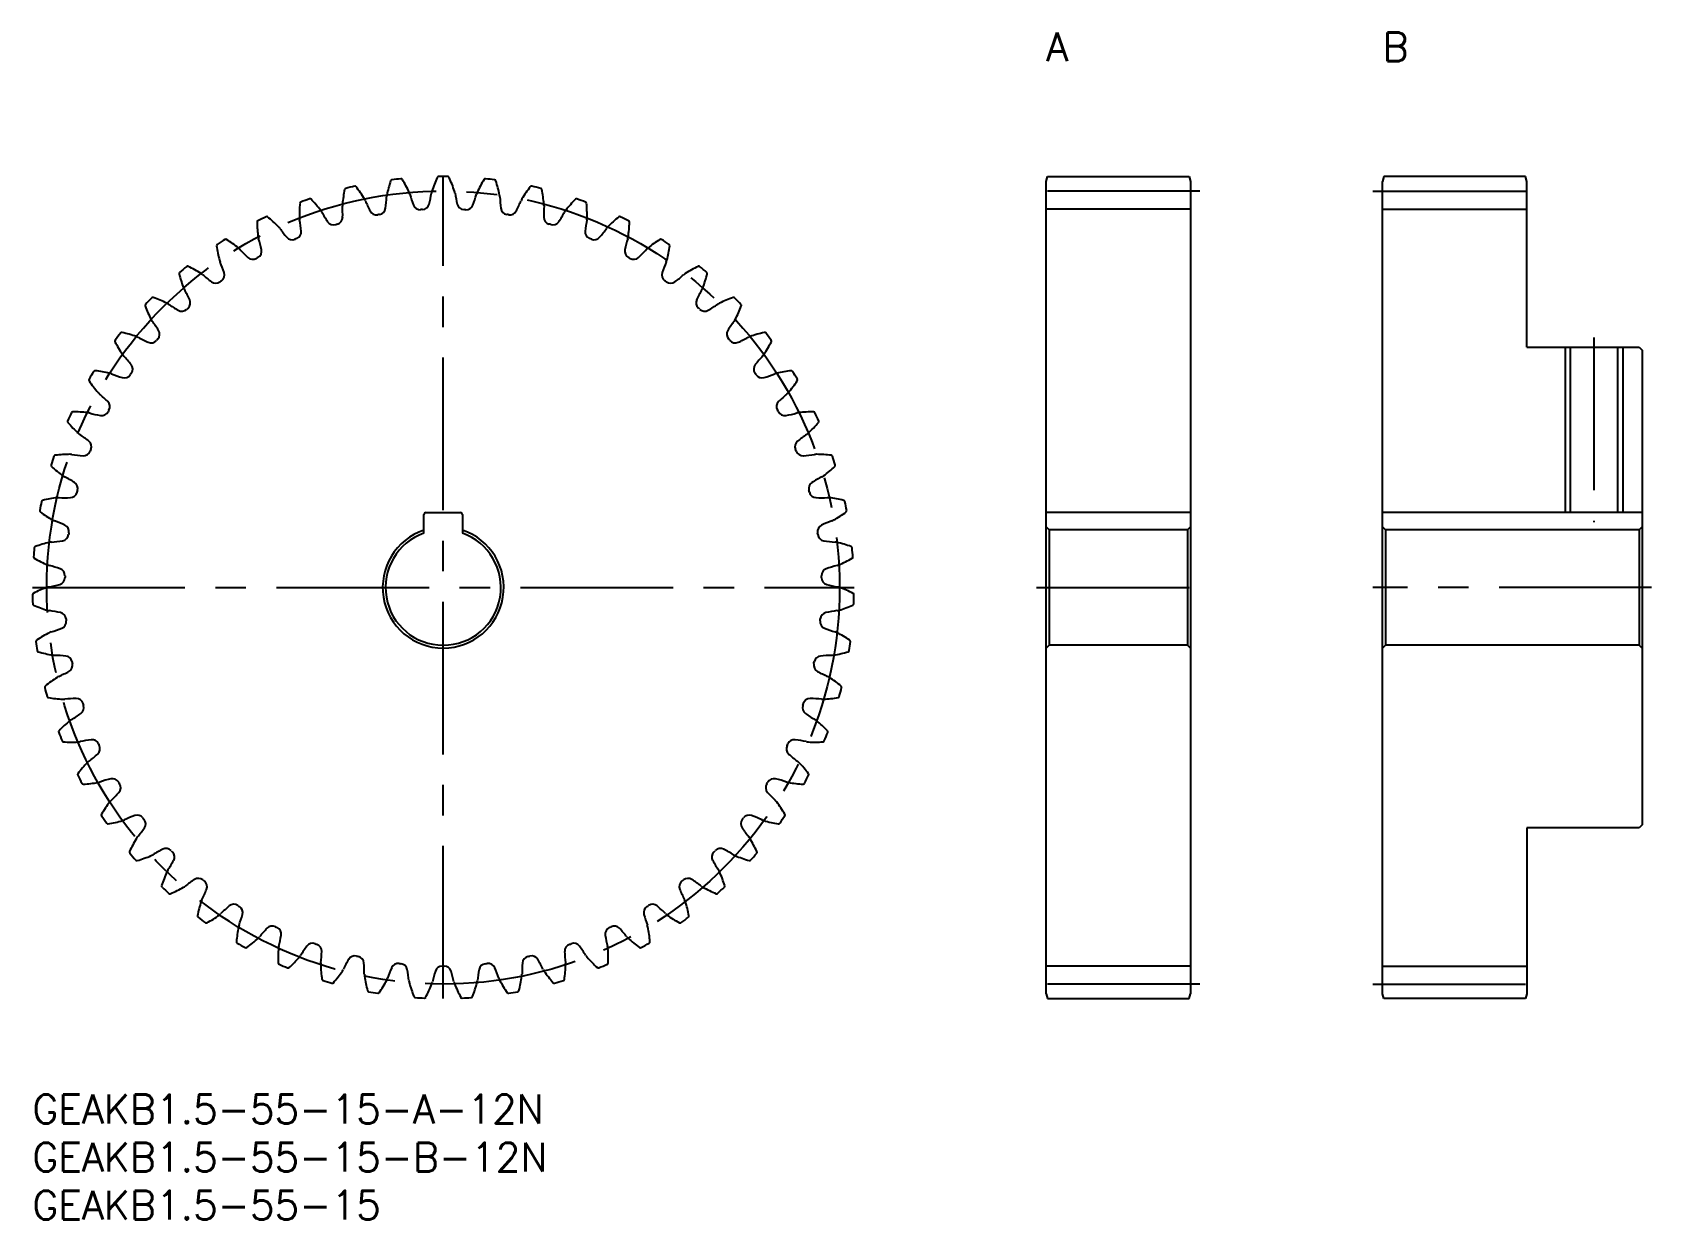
# Model space of a CAD drawing. Extents: x 0 to 168, y -13 to 110.
import ezdxf

# ---------------------------------------------------------------- set-up
doc = ezdxf.new("R2010")
doc.units = 0
doc.header["$LTSCALE"] = 0.5
doc.linetypes.add('CENTER', pattern=[50.8, 31.75, -6.35, 6.35, -6.35])
for name, color, linetype in [('MSM_CENTER', 1, 'CENTER'), ('MSM_CONTINUOUS', 7, 'CONTINUOUS'), ('MSM_NARROW', 5, 'CONTINUOUS'), ('MSM_PART_NUMBER', 7, 'CONTINUOUS')]:
    doc.layers.add(name, color=color, linetype=linetype)
doc.styles.get("Standard").update_dxf_attribs({"font": 'txt.shx', "height": 2, "bigfont": 'bigfont.shx'})

# ---------------------------------------------------------------- blocks, each defined once
blk = doc.blocks.new('*U3')
at = {"layer": 'MSM_PART_NUMBER'}
blk.add_text('GEAKB1.5-55-15-A-12N', height=3, dxfattribs=at).set_placement((0, -3))
blk = doc.blocks.new('*U4')
at = {"layer": 'MSM_PART_NUMBER'}
blk.add_text('GEAKB1.5-55-15-B-12N', height=3, dxfattribs=at).set_placement((0, -8))
blk = doc.blocks.new('*U5')
at = {"layer": 'MSM_PART_NUMBER'}
blk.add_text('GEAKB1.5-55-15', height=3, dxfattribs=at).set_placement((0, -13))
blk = doc.blocks.new('*U6')
at = {"layer": 'MSM_PART_NUMBER'}
blk.add_text('A', height=3, dxfattribs=at).set_placement((105.5, 107.5))
blk = doc.blocks.new('*U7')
at = {"layer": 'MSM_PART_NUMBER'}
blk.add_text('B', height=3, dxfattribs=at).set_placement((140.5, 107.5))

msp = doc.modelspace()

# ---------------------------------------------------------------- linework, layer by layer
at = {"layer": 'MSM_CENTER'}
for p, q in [((42.75, 10), (42.75, 95.5)), ((121.5, 94), (104.5, 94)), ((139.5, 94), (156.5, 94)), ((162.5, 78.75), (162.5, 59.55)), ((0, 52.75), (85.5, 52.75)), ((104.5, 52.75), (121.5, 52.75)), ((168.5, 52.75), (139.5, 52.75)), ((121.5, 11.5), (104.5, 11.5)), ((139.5, 11.5), (156.5, 11.5))]:
    msp.add_line(p, q, dxfattribs=at)
msp.add_circle((42.75, 52.75), 41.25, dxfattribs=at)
at = {"layer": 'MSM_CONTINUOUS'}
for p, q in [((105.5, 95), (105.63, 95.5)), ((105.5, 10.5), (105.5, 95)), ((105.63, 95.5), (120.37, 95.5)), ((120.37, 95.5), (120.5, 95)), ((120.5, 95), (120.5, 10.5)), ((140.63, 95.5), (140.5, 95)), ((140.5, 10.5), (140.5, 95)), ((155.37, 95.5), (140.63, 95.5)), ((155.5, 95), (155.37, 95.5)), ((155.5, 77.75), (155.5, 95)), ((120.5, 92.12), (105.5, 92.12)), ((140.5, 92.12), (155.5, 92.12)), ((155.5, 77.75), (167.2, 77.75)), ((160.04, 77.75), (160.04, 60.55)), ((164.96, 77.75), (164.96, 60.55)), ((167.2, 77.75), (167.5, 77.45)), ((167.5, 77.45), (167.5, 28.05)), ((40.75, 58.41), (40.75, 60.35)), ((40.95, 60.55), (44.55, 60.55)), ((44.75, 60.35), (44.75, 58.41)), ((120.5, 60.55), (105.5, 60.55)), ((105.8, 58.75), (105.5, 59.05)), ((120.5, 59.05), (120.2, 58.75)), ((167.5, 60.55), (140.5, 60.55)), ((140.8, 58.75), (140.5, 59.05)), ((167.5, 59.05), (167.2, 58.75)), ((120.2, 58.75), (105.8, 58.75)), ((105.8, 58.75), (105.8, 46.75)), ((120.2, 58.75), (120.2, 46.75)), ((167.2, 58.75), (140.8, 58.75)), ((140.8, 58.75), (140.8, 46.75)), ((167.2, 58.75), (167.2, 46.75)), ((105.8, 46.75), (105.5, 46.45)), ((120.2, 46.75), (105.8, 46.75)), ((120.5, 46.45), (120.2, 46.75)), ((140.8, 46.75), (140.5, 46.45)), ((167.2, 46.75), (140.8, 46.75)), ((167.5, 46.45), (167.2, 46.75)), ((155.5, 27.75), (155.5, 10.5)), ((167.2, 27.75), (155.5, 27.75)), ((167.5, 28.05), (167.2, 27.75)), ((120.5, 13.37), (105.5, 13.37)), ((140.5, 13.37), (155.5, 13.37)), ((105.5, 10.5), (105.63, 10)), ((120.37, 10), (120.5, 10.5)), ((140.63, 10), (140.5, 10.5)), ((155.5, 10.5), (155.37, 10)), ((105.63, 10), (120.37, 10)), ((155.37, 10), (140.63, 10))]:
    msp.add_line(p, q, dxfattribs=at)
for centre, radius, start, end in [((42.75, 52.75), 42.75, 102.4482, 103.7336), ((33.57, 94.35), 0.15, 37.8514, 102.4482), ((22.83, 86), 13.75, 31.4545, 37.8514), ((50.34, 90.76), 13.75, 161.785, 168.1818), ((37.42, 95.02), 0.15, 97.1882, 161.785), ((42.75, 52.75), 42.75, 95.9028, 97.1882), ((38.37, 95.12), 0.15, 31.306, 95.9027), ((26.75, 88.06), 13.75, 24.9091, 31.306), ((54.62, 89.65), 13.75, 155.2395, 161.6364), ((42.27, 95.35), 0.15, 90.6427, 155.2395), ((42.75, 52.75), 42.75, 89.3573, 90.6427), ((43.23, 95.35), 0.15, 24.7605, 89.3573), ((30.88, 89.65), 13.75, 18.3636, 24.7605), ((58.75, 88.06), 13.75, 148.694, 155.0909), ((47.13, 95.12), 0.15, 84.0972, 148.694), ((42.75, 52.75), 42.75, 82.8118, 84.0972), ((48.08, 95.02), 0.15, 18.215, 82.8119), ((35.16, 90.76), 13.75, 11.8182, 18.215), ((62.67, 86), 13.75, 142.1486, 148.5455), ((51.93, 94.35), 0.15, 77.5518, 142.1486), ((42.75, 52.75), 42.75, 76.2664, 77.5518), ((41.53, 91.49), 13.75, 174.8759, 181.2727), ((27.99, 92.71), 0.15, 110.2791, 174.8759), ((42.75, 52.75), 42.75, 108.9937, 110.2791), ((28.89, 93.03), 0.15, 44.3969, 108.9937), ((19.17, 83.52), 13.75, 38, 44.3969), ((45.96, 91.38), 13.75, 168.3304, 174.7273), ((32.64, 94.13), 0.15, 103.7336, 168.3304), ((33.5, 92.53), 1.24, 21.837, 31.4545), ((46, 97.54), 12.22, 201.8506, 207.3562), ((24.64, 93.85), 12.22, 352.2801, 357.7858), ((38.09, 93.33), 1.24, 168.1818, 177.7994), ((38.09, 93.33), 1.24, 15.2915, 24.9091), ((51.08, 96.88), 12.22, 195.3051, 200.8108), ((29.44, 95.64), 12.22, 345.7347, 351.2403), ((42.75, 93.59), 1.24, 161.6364, 171.2539), ((42.75, 93.59), 1.24, 8.7461, 18.3636), ((56.06, 95.64), 12.22, 188.7597, 194.2653), ((34.42, 96.88), 12.22, 339.1892, 344.6949), ((47.41, 93.33), 1.24, 155.0909, 164.7085), ((47.41, 93.33), 1.24, 2.2006, 11.8182), ((60.86, 93.85), 12.22, 182.2142, 187.7199), ((39.5, 97.54), 12.22, 332.6438, 338.1494), ((52, 92.53), 1.24, 148.5455, 158.163), ((52.86, 94.13), 0.15, 11.6696, 76.2664), ((39.54, 91.38), 13.75, 5.2727, 11.6696), ((66.33, 83.52), 13.75, 135.6031, 142), ((56.61, 93.03), 0.15, 71.0063, 135.6031), ((42.75, 52.75), 42.75, 69.7209, 71.0063), ((57.51, 92.71), 0.15, 5.1241, 69.721), ((43.97, 91.49), 13.75, 358.7273, 5.1241), ((42.75, 52.75), 42.75, 115.5391, 116.8245), ((24.38, 91.19), 0.15, 50.9423, 115.5391), ((15.81, 80.63), 13.75, 44.5455, 50.9423), ((29.03, 91.22), 1.24, 181.2727, 190.8903), ((29.03, 91.22), 1.24, 28.3824, 38), ((40.87, 97.62), 12.22, 208.396, 213.9017), ((31.54, 91.28), 0.75, 286.2166, 358.8256), ((33.5, 92.53), 1.24, 174.7273, 184.3448), ((20.07, 91.51), 12.22, 358.8256, 4.3312), ((35.81, 92.27), 0.75, 207.3562, 279.9652), ((42.75, 52.75), 39.37, 99.6712, 99.9652), ((36.01, 92.3), 0.75, 279.6712, 352.2801), ((40.36, 92.8), 0.75, 200.8108, 273.4197), ((42.75, 52.75), 39.38, 93.1257, 93.4197), ((40.56, 92.82), 0.75, 273.1257, 345.7347), ((44.94, 92.82), 0.75, 194.2653, 266.8742), ((42.75, 52.75), 39.37, 86.5803, 86.8743), ((45.14, 92.8), 0.75, 266.5803, 339.1892), ((49.49, 92.3), 0.75, 187.7199, 260.3288), ((42.75, 52.75), 39.38, 80.0348, 80.3288), ((49.69, 92.27), 0.75, 260.0348, 332.6438), ((65.43, 91.51), 12.22, 175.6688, 181.1744), ((53.96, 91.28), 0.75, 181.1744, 253.7834), ((52, 92.53), 1.24, 355.6552, 5.2727), ((44.63, 97.62), 12.22, 326.0983, 331.604), ((56.47, 91.22), 1.24, 142, 151.6176), ((56.47, 91.22), 1.24, 349.1097, 358.7273), ((69.69, 80.63), 13.75, 129.0577, 135.4545), ((61.12, 91.19), 0.15, 64.4609, 129.0577), ((42.75, 52.75), 42.75, 63.1755, 64.4609), ((23.53, 90.77), 0.15, 116.8245, 181.4213), ((37.12, 91.1), 13.75, 181.4213, 187.8182), ((24.73, 89.4), 1.24, 34.9279, 44.5455), ((35.77, 97.11), 12.22, 214.9415, 220.4471), ((27.23, 89.75), 0.75, 292.7621, 5.371), ((15.8, 88.68), 12.22, 5.371, 10.8767), ((31.35, 91.22), 0.75, 213.9017, 286.5107), ((42.75, 52.75), 39.37, 106.2166, 106.5107), ((42.75, 52.75), 39.38, 73.4893, 73.7834), ((54.15, 91.22), 0.75, 253.4893, 326.0983), ((58.27, 89.75), 0.75, 174.629, 247.2379), ((69.7, 88.68), 12.22, 169.1233, 174.629), ((49.73, 97.11), 12.22, 319.5529, 325.0585), ((60.77, 89.4), 1.24, 135.4545, 145.0721), ((48.38, 91.1), 13.75, 352.1818, 358.5787), ((61.97, 90.77), 0.15, 358.5787, 63.1755), ((19.32, 88.33), 0.15, 123.37, 187.9668), ((32.79, 90.21), 13.75, 187.9668, 194.3636), ((42.75, 52.75), 42.75, 122.0846, 123.37), ((20.12, 88.84), 0.15, 57.4878, 122.0846), ((12.81, 77.37), 13.75, 51.0909, 57.4878), ((20.67, 87.11), 1.24, 41.4733, 51.0909), ((30.75, 96.03), 12.22, 221.4869, 226.9926), ((23.11, 87.74), 0.75, 299.3075, 11.9165), ((24.73, 89.4), 1.24, 187.8182, 197.4357), ((11.88, 85.37), 12.22, 11.9165, 17.4222), ((27.04, 89.67), 0.75, 220.4471, 293.0561), ((42.75, 52.75), 39.38, 112.7621, 113.0561), ((42.75, 52.75), 39.38, 66.9439, 67.2379), ((58.46, 89.67), 0.75, 246.9439, 319.5529), ((62.39, 87.74), 0.75, 168.0835, 240.6925), ((73.62, 85.37), 12.22, 162.5778, 168.0835), ((60.77, 89.4), 1.24, 342.5643, 352.1818), ((54.75, 96.03), 12.22, 313.0074, 318.5131), ((64.83, 87.11), 1.24, 128.9091, 138.5267), ((72.69, 77.37), 13.75, 122.5122, 128.9091), ((65.38, 88.84), 0.15, 57.9154, 122.5123), ((42.75, 52.75), 42.75, 56.63, 57.9154), ((52.71, 90.21), 13.75, 345.6364, 352.0332), ((66.18, 88.33), 0.15, 352.0332, 56.63), ((42.75, 52.75), 42.75, 128.63, 129.9154), ((16.16, 86.03), 0.15, 64.0332, 128.63), ((10.2, 73.8), 13.75, 57.6364, 64.0332), ((20.67, 87.11), 1.24, 194.3636, 203.9812), ((8.37, 81.64), 12.22, 18.4619, 23.9676), ((22.93, 87.64), 0.75, 226.9926, 299.6016), ((42.75, 52.75), 39.38, 119.3075, 119.6016), ((42.75, 52.75), 39.38, 60.3984, 60.6925), ((62.57, 87.64), 0.75, 240.3984, 313.0074), ((77.13, 81.64), 12.22, 156.0324, 161.5381), ((64.83, 87.11), 1.24, 336.0188, 345.6364), ((75.3, 73.8), 13.75, 115.9668, 122.3636), ((69.34, 86.03), 0.15, 51.37, 115.9668), ((42.75, 52.75), 42.75, 50.0846, 51.37), ((15.42, 85.42), 0.15, 129.9154, 194.5123), ((28.58, 88.83), 13.75, 194.5122, 200.9091), ((16.9, 84.37), 1.24, 48.0188, 57.6364), ((25.9, 94.38), 12.22, 228.0324, 233.5381), ((19.08, 85.15), 0.75, 233.5381, 306.147), ((42.75, 52.75), 39.38, 125.853, 126.147), ((19.25, 85.27), 0.75, 305.853, 18.4619), ((66.25, 85.27), 0.75, 161.5381, 234.147), ((42.75, 52.75), 39.38, 53.853, 54.147), ((66.42, 85.15), 0.75, 233.853, 306.4619), ((59.6, 94.38), 12.22, 306.4619, 311.9676), ((68.6, 84.37), 1.24, 122.3636, 131.9812), ((56.92, 88.83), 13.75, 339.0909, 345.4878), ((70.08, 85.42), 0.15, 345.4878, 50.0846), ((42.75, 52.75), 42.75, 135.1755, 136.4609), ((12.54, 82.78), 0.15, 70.5787, 135.1755), ((8.01, 69.95), 13.75, 64.1818, 70.5787), ((16.9, 84.37), 1.24, 200.9091, 210.5267), ((5.3, 77.53), 12.22, 25.0074, 30.5131), ((15.69, 82.38), 0.75, 312.3984, 25.0074), ((69.81, 82.38), 0.75, 154.9926, 227.6016), ((80.2, 77.53), 12.22, 149.4869, 154.9926), ((68.6, 84.37), 1.24, 329.4733, 339.0909), ((77.49, 69.95), 13.75, 109.4213, 115.8182), ((72.96, 82.78), 0.15, 44.8245, 109.4213), ((42.75, 52.75), 42.75, 43.5391, 44.8245), ((11.87, 82.09), 0.15, 136.4609, 201.0577), ((24.56, 86.98), 13.75, 201.0577, 207.4545), ((13.46, 81.21), 1.24, 54.5643, 64.1818), ((21.26, 92.19), 12.22, 234.5778, 240.0835), ((15.54, 82.24), 0.75, 240.0835, 312.6925), ((42.75, 52.75), 39.37, 132.3984, 132.6925), ((42.75, 52.75), 39.38, 47.3075, 47.6016), ((69.96, 82.24), 0.75, 227.3075, 299.9165), ((64.24, 92.19), 12.22, 299.9165, 305.4222), ((72.04, 81.21), 1.24, 115.8182, 125.4357), ((60.94, 86.98), 13.75, 332.5455, 338.9423), ((73.63, 82.09), 0.15, 338.9423, 43.5392), ((42.75, 52.75), 42.75, 141.7209, 143.0063), ((9.31, 79.14), 0.15, 77.1241, 141.7209), ((6.28, 65.88), 13.75, 70.7273, 77.1241), ((13.46, 81.21), 1.24, 207.4545, 217.0721), ((2.72, 73.1), 12.22, 31.5529, 37.0585), ((12.49, 79.1), 0.75, 318.9439, 31.5528), ((73.01, 79.1), 0.75, 148.4472, 221.0561), ((82.78, 73.1), 12.22, 142.9415, 148.4471), ((72.04, 81.21), 1.24, 322.9279, 332.5455), ((79.22, 65.88), 13.75, 102.8759, 109.2727), ((76.19, 79.14), 0.15, 38.2791, 102.8759), ((42.75, 52.75), 42.75, 36.9937, 38.2791), ((8.73, 78.38), 0.15, 143.0063, 207.6032), ((20.78, 84.69), 13.75, 207.6031, 214), ((10.41, 77.69), 1.24, 61.1097, 70.7273), ((16.91, 89.48), 12.22, 241.1233, 246.629), ((12.36, 78.95), 0.75, 246.629, 319.2379), ((42.75, 52.75), 39.37, 138.9439, 139.2379), ((42.75, 52.75), 39.38, 40.7621, 41.0561), ((73.14, 78.95), 0.75, 220.7621, 293.371), ((68.59, 89.48), 12.22, 293.371, 298.8767), ((75.09, 77.69), 1.24, 109.2727, 118.8903), ((64.72, 84.69), 13.75, 326, 332.3969), ((76.77, 78.38), 0.15, 332.3969, 36.9937), ((10.41, 77.69), 1.24, 214, 223.6176), ((0.66, 68.4), 12.22, 38.0983, 43.604), ((9.69, 75.48), 0.75, 325.4893, 38.0983), ((75.81, 75.48), 0.75, 141.9017, 214.5107), ((84.84, 68.4), 12.22, 136.396, 141.9017), ((75.09, 77.69), 1.24, 316.3824, 326), ((6.03, 74.34), 0.15, 149.5518, 214.1486), ((42.75, 52.75), 42.75, 148.2664, 149.5518), ((17.28, 81.97), 13.75, 214.1486, 220.5455), ((6.52, 75.16), 0.15, 83.6696, 148.2664), ((5.02, 61.64), 13.75, 77.2727, 83.6696), ((7.77, 73.84), 1.24, 67.6552, 77.2727), ((12.89, 86.29), 12.22, 247.6688, 253.1744), ((9.57, 75.31), 0.75, 253.1744, 325.7834), ((42.75, 52.75), 39.38, 145.4893, 145.7834), ((42.75, 52.75), 39.38, 34.2166, 34.5107), ((75.93, 75.31), 0.75, 214.2166, 286.8256), ((72.61, 86.29), 12.22, 286.8256, 292.3312), ((77.73, 73.84), 1.24, 102.7273, 112.3448), ((80.48, 61.64), 13.75, 96.3304, 102.7273), ((68.22, 81.97), 13.75, 319.4545, 325.8514), ((78.98, 75.16), 0.15, 31.7336, 96.3304), ((42.75, 52.75), 42.75, 30.4482, 31.7336), ((79.47, 74.34), 0.15, 325.8514, 30.4482), ((7.77, 73.84), 1.24, 220.5455, 230.163), ((-0.85, 63.5), 12.22, 44.6438, 50.1494), ((86.35, 63.5), 12.22, 129.8506, 135.3562), ((77.73, 73.84), 1.24, 309.837, 319.4545), ((42.75, 52.75), 42.75, 154.8118, 156.0972), ((4.2, 70.88), 0.15, 90.215, 154.8118), ((4.25, 57.28), 13.75, 83.8182, 90.215), ((5.6, 69.72), 1.24, 74.2006, 83.8182), ((9.26, 82.67), 12.22, 254.2142, 259.7199), ((7.21, 71.38), 0.75, 259.7199, 332.3288), ((7.31, 71.57), 0.75, 332.0348, 44.6437), ((42.75, 52.75), 39.38, 152.0348, 152.3288), ((78.19, 71.57), 0.75, 135.3562, 207.9652), ((42.75, 52.75), 39.38, 27.6712, 27.9652), ((78.29, 71.38), 0.75, 207.6712, 280.2801), ((76.24, 82.67), 12.22, 280.2801, 285.7858), ((79.9, 69.72), 1.24, 96.1818, 105.7994), ((81.25, 57.28), 13.75, 89.785, 96.1818), ((81.3, 70.88), 0.15, 25.1882, 89.785), ((42.75, 52.75), 42.75, 23.9028, 25.1882), ((3.8, 70.01), 0.15, 156.0972, 220.6941), ((14.12, 78.88), 13.75, 220.6941, 227.0909), ((71.38, 78.88), 13.75, 312.9091, 319.306), ((81.7, 70.01), 0.15, 319.306, 23.9028), ((5.6, 69.72), 1.24, 227.0909, 236.7085), ((-1.79, 58.46), 12.22, 51.1892, 56.6949), ((5.4, 67.4), 0.75, 338.5803, 51.1892), ((80.1, 67.4), 0.75, 128.8108, 201.4197), ((87.29, 58.46), 12.22, 123.3051, 128.8108), ((79.9, 69.72), 1.24, 303.2915, 312.9091), ((42.75, 52.75), 42.75, 161.3573, 162.6427), ((2.39, 66.37), 0.15, 96.7605, 161.3573), ((3.99, 52.86), 13.75, 90.3636, 96.7605), ((3.91, 65.37), 1.24, 80.7461, 90.3636), ((6.07, 78.66), 12.22, 260.7597, 266.2653), ((5.32, 67.21), 0.75, 266.2653, 338.8743), ((42.75, 52.75), 39.37, 158.5803, 158.8743), ((42.75, 52.75), 39.37, 21.1257, 21.4197), ((80.18, 67.21), 0.75, 201.1257, 273.7347), ((79.43, 78.66), 12.22, 273.7347, 279.2403), ((81.59, 65.37), 1.24, 89.6364, 99.2539), ((81.51, 52.86), 13.75, 83.2395, 89.6364), ((83.11, 66.37), 0.15, 18.6427, 83.2395), ((42.75, 52.75), 42.75, 17.3573, 18.6427), ((2.09, 65.46), 0.15, 162.6427, 227.2395), ((11.32, 75.44), 13.75, 227.2395, 233.6364), ((3.91, 65.37), 1.24, 233.6364, 243.2539), ((-2.15, 53.35), 12.22, 57.7347, 63.2403), ((87.65, 53.35), 12.22, 116.7597, 122.2653), ((81.59, 65.37), 1.24, 296.7461, 306.3636), ((74.18, 75.44), 13.75, 306.3636, 312.7605), ((83.41, 65.46), 0.15, 312.7605, 17.3573), ((3.92, 62.85), 0.75, 272.8108, 345.4197), ((3.97, 63.05), 0.75, 345.1257, 57.7347), ((42.75, 52.75), 39.38, 165.1257, 165.4197), ((81.53, 63.05), 0.75, 122.2653, 194.8743), ((42.75, 52.75), 39.38, 14.5803, 14.8743), ((81.58, 62.85), 0.75, 194.5803, 267.1892), ((42.75, 52.75), 42.75, 167.9028, 169.1882), ((0.91, 60.74), 0.15, 169.1882, 233.785), ((1.1, 61.68), 0.15, 103.306, 167.9027), ((4.23, 48.44), 13.75, 96.9091, 103.306), ((2.72, 60.86), 1.24, 87.2915, 96.9091), ((3.35, 74.31), 12.22, 267.3051, 272.8108), ((82.15, 74.31), 12.22, 267.1892, 272.6949), ((82.78, 60.86), 1.24, 83.0909, 92.7085), ((81.27, 48.44), 13.75, 76.694, 83.0909), ((84.4, 61.68), 0.15, 12.0972, 76.694), ((42.75, 52.75), 42.75, 10.8118, 12.0972), ((84.59, 60.74), 0.15, 306.215, 10.8119), ((8.94, 71.71), 13.75, 233.785, 240.1818), ((2.72, 60.86), 1.24, 240.1818, 249.7994), ((-1.93, 48.23), 12.22, 64.2801, 69.7858), ((3.05, 58.56), 0.75, 351.6712, 64.2801), ((40.95, 60.35), 0.2, 90, 180), ((44.55, 60.35), 0.2, 0, 90), ((82.45, 58.56), 0.75, 115.7199, 188.3288), ((87.43, 48.23), 12.22, 110.2142, 115.7199), ((82.78, 60.86), 1.24, 290.2006, 299.8182), ((76.56, 71.71), 13.75, 299.8182, 306.215), ((4.97, 44.08), 13.75, 103.4545, 109.8514), ((2.06, 56.25), 1.24, 93.837, 103.4545), ((1.15, 69.68), 12.22, 273.8506, 279.3562), ((3.02, 58.36), 0.75, 279.3562, 351.9651), ((42.75, 52.75), 39.37, 171.6712, 171.9652), ((42.75, 52.75), 6.3, 108.5094, 71.4906), ((42.75, 52.75), 6, 109.4712, 70.5288), ((42.75, 52.75), 39.38, 8.0348, 8.3288), ((82.48, 58.36), 0.75, 188.0348, 260.6438), ((84.35, 69.68), 12.22, 260.6438, 266.1494), ((83.44, 56.25), 1.24, 76.5455, 86.163), ((80.53, 44.08), 13.75, 70.1486, 76.5455), ((42.75, 52.75), 42.75, 174.4482, 175.7336), ((0.27, 55.92), 0.15, 175.7336, 240.3304), ((7, 67.74), 13.75, 240.3304, 246.7273), ((0.35, 56.87), 0.15, 109.8514, 174.4482), ((78.5, 67.74), 13.75, 293.2727, 299.6696), ((85.15, 56.87), 0.15, 5.5518, 70.1486), ((42.75, 52.75), 42.75, 4.2664, 5.5518), ((85.23, 55.92), 0.15, 299.6696, 4.2664), ((2.06, 56.25), 1.24, 246.7273, 256.3448), ((-1.12, 43.16), 12.22, 70.8256, 76.3312), ((2.64, 54), 0.75, 358.2166, 70.8256), ((42.75, 52.75), 39.37, 178.2166, 178.5107), ((82.86, 54), 0.75, 109.1744, 181.7834), ((42.75, 52.75), 39.38, 1.4893, 1.7834), ((86.62, 43.16), 12.22, 103.6688, 109.1744), ((83.44, 56.25), 1.24, 283.6552, 293.2727), ((6.2, 39.83), 13.75, 110, 116.3969), ((1.92, 51.58), 1.24, 100.3824, 110), ((-0.5, 64.83), 12.22, 280.396, 285.9017), ((2.64, 53.79), 0.75, 285.9017, 358.5106), ((82.86, 53.79), 0.75, 181.4893, 254.0983), ((86, 64.83), 12.22, 254.0983, 259.604), ((83.58, 51.58), 1.24, 70, 79.6176), ((79.3, 39.83), 13.75, 63.6031, 70), ((0.16, 52.01), 0.15, 116.3969, 180.9936), ((42.75, 52.75), 42.75, 180.9937, 182.2791), ((0.18, 51.06), 0.15, 182.2791, 246.8759), ((5.52, 63.56), 13.75, 246.8759, 253.2727), ((79.98, 63.56), 13.75, 286.7273, 293.1241), ((85.32, 51.06), 0.15, 293.1241, 357.721), ((85.34, 52.01), 0.15, 359.0063, 63.6032), ((42.75, 52.75), 42.75, 357.7209, 359.0063), ((1.92, 51.58), 1.24, 253.2727, 262.8903), ((0.26, 38.22), 12.22, 77.371, 82.8767), ((2.76, 49.42), 0.75, 4.7621, 77.371), ((2.78, 49.21), 0.75, 292.4471, 5.0561), ((42.75, 52.75), 39.38, 184.7621, 185.0561), ((42.75, 52.75), 39.38, 354.9439, 355.2379), ((82.72, 49.21), 0.75, 174.9439, 247.5529), ((82.74, 49.42), 0.75, 102.629, 175.2379), ((85.24, 38.22), 12.22, 97.1233, 102.629), ((83.58, 51.58), 1.24, 277.1097, 286.7273), ((0.52, 47.16), 0.15, 122.9423, 187.5391), ((7.91, 35.75), 13.75, 116.5455, 122.9423), ((2.32, 46.94), 1.24, 106.9279, 116.5455), ((-1.6, 59.82), 12.22, 286.9415, 292.4471), ((87.1, 59.82), 12.22, 247.5529, 253.0585), ((83.18, 46.94), 1.24, 63.4545, 73.0721), ((77.59, 35.75), 13.75, 57.0577, 63.4545), ((84.98, 47.16), 0.15, 352.4609, 57.0577), ((42.75, 52.75), 42.75, 187.5391, 188.8245), ((0.65, 46.21), 0.15, 188.8245, 253.4214), ((4.53, 59.25), 13.75, 253.4213, 259.8182), ((2.32, 46.94), 1.24, 259.8182, 269.4357), ((2.19, 33.47), 12.22, 83.9165, 89.4222), ((3.4, 44.88), 0.75, 11.3075, 83.9165), ((82.1, 44.88), 0.75, 96.0835, 168.6925), ((83.31, 33.47), 12.22, 90.5778, 96.0835), ((83.18, 46.94), 1.24, 270.5643, 280.1818), ((80.97, 59.25), 13.75, 280.1818, 286.5787), ((84.85, 46.21), 0.15, 286.5787, 351.1755), ((42.75, 52.75), 42.75, 351.1755, 352.4609), ((-2.12, 54.72), 12.22, 293.4869, 298.9926), ((3.44, 44.68), 0.75, 298.9926, 11.6016), ((42.75, 52.75), 39.38, 191.3075, 191.6016), ((82.06, 44.68), 0.75, 168.3984, 241.0074), ((42.75, 52.75), 39.37, 348.3984, 348.6925), ((87.62, 54.72), 12.22, 241.0074, 246.5131), ((1.43, 42.38), 0.15, 129.4878, 194.0845), ((42.75, 52.75), 42.75, 194.0846, 195.37), ((10.08, 31.89), 13.75, 123.0909, 129.4878), ((3.25, 42.37), 1.24, 113.4733, 123.0909), ((82.25, 42.37), 1.24, 56.9091, 66.5267), ((75.42, 31.89), 13.75, 50.5122, 56.9091), ((42.75, 52.75), 42.75, 344.63, 345.9154), ((84.07, 42.38), 0.15, 345.9154, 50.5123), ((1.67, 41.46), 0.15, 195.37, 259.9668), ((4.04, 54.85), 13.75, 259.9668, 266.3636), ((3.25, 42.37), 1.24, 266.3636, 275.9812), ((4.65, 28.98), 12.22, 90.4619, 95.9676), ((4.56, 40.45), 0.75, 17.853, 90.4619), ((4.62, 40.25), 0.75, 305.538, 18.147), ((42.75, 52.75), 39.38, 197.853, 198.147), ((80.88, 40.25), 0.75, 161.853, 234.4619), ((42.75, 52.75), 39.38, 341.853, 342.147), ((80.94, 40.45), 0.75, 89.538, 162.147), ((80.85, 28.98), 12.22, 84.0324, 89.5381), ((82.25, 42.37), 1.24, 264.0188, 273.6364), ((81.46, 54.85), 13.75, 273.6364, 280.0332), ((83.83, 41.46), 0.15, 280.0332, 344.6301), ((12.67, 28.3), 13.75, 129.6364, 136.0332), ((4.69, 37.93), 1.24, 120.0188, 129.6364), ((-2.05, 49.59), 12.22, 300.0324, 305.5381), ((87.55, 49.59), 12.22, 234.4619, 239.9676), ((80.81, 37.93), 1.24, 50.3636, 59.9812), ((72.83, 28.3), 13.75, 43.9668, 50.3636), ((2.88, 37.74), 0.15, 136.0332, 200.63), ((42.75, 52.75), 42.75, 200.63, 201.9154), ((42.75, 52.75), 42.75, 338.0846, 339.37), ((82.62, 37.74), 0.15, 339.37, 43.9668), ((3.23, 36.85), 0.15, 201.9154, 266.5123), ((4.06, 50.42), 13.75, 266.5122, 272.9091), ((4.69, 37.93), 1.24, 272.9091, 282.5267), ((7.61, 24.79), 12.22, 97.0074, 102.5131), ((-1.39, 44.5), 12.22, 306.5778, 312.0835), ((6.21, 36.18), 0.75, 24.3984, 97.0074), ((6.29, 35.99), 0.75, 312.0835, 24.6925), ((42.75, 52.75), 39.38, 204.3984, 204.6925), ((79.21, 35.99), 0.75, 155.3075, 227.9165), ((42.75, 52.75), 39.38, 335.3075, 335.6016), ((79.29, 36.18), 0.75, 82.9926, 155.6016), ((86.89, 44.5), 12.22, 227.9165, 233.4222), ((77.89, 24.79), 12.22, 77.4869, 82.9926), ((80.81, 37.93), 1.24, 257.4733, 267.0909), ((81.44, 50.42), 13.75, 267.0909, 273.4878), ((82.27, 36.85), 0.15, 273.4878, 338.0846), ((15.65, 25.03), 13.75, 136.1818, 142.5787), ((6.63, 33.69), 1.24, 126.5643, 136.1818), ((78.87, 33.69), 1.24, 43.8182, 53.4357), ((69.85, 25.03), 13.75, 37.4213, 43.8182), ((4.85, 33.29), 0.15, 142.5787, 207.1755), ((42.75, 52.75), 42.75, 207.1755, 208.4609), ((5.3, 32.45), 0.15, 208.4609, 273.0577), ((4.57, 46.03), 13.75, 273.0577, 279.4545), ((6.63, 33.69), 1.24, 279.4545, 289.0721), ((11.02, 20.97), 12.22, 103.5529, 109.0585), ((8.34, 32.12), 0.75, 30.9439, 103.5529), ((42.75, 52.75), 39.38, 210.9439, 211.2379), ((8.44, 31.94), 0.75, 318.629, 31.2379), ((77.06, 31.94), 0.75, 148.7621, 221.371), ((42.75, 52.75), 39.37, 328.7621, 329.0561), ((77.16, 32.12), 0.75, 76.4471, 149.0561), ((74.48, 20.97), 12.22, 70.9415, 76.4471), ((78.87, 33.69), 1.24, 250.9279, 260.5455), ((80.93, 46.03), 13.75, 260.5455, 266.9423), ((80.2, 32.45), 0.15, 266.9423, 331.5392), ((42.75, 52.75), 42.75, 331.5391, 332.8245), ((80.65, 33.29), 0.15, 332.8245, 37.4214), ((18.99, 22.12), 13.75, 142.7273, 149.1241), ((9.04, 29.7), 1.24, 133.1097, 142.7273), ((-0.17, 39.52), 12.22, 313.1233, 318.629), ((85.67, 39.52), 12.22, 221.371, 226.8767), ((76.46, 29.7), 1.24, 37.2727, 46.8903), ((66.51, 22.12), 13.75, 30.8759, 37.2727), ((7.32, 29.1), 0.15, 149.1241, 213.7209), ((42.75, 52.75), 42.75, 213.7209, 215.0063), ((14.85, 17.56), 12.22, 110.0983, 115.604), ((10.91, 28.33), 0.75, 37.4893, 110.0983), ((42.75, 52.75), 39.38, 217.4893, 217.7834), ((42.75, 52.75), 39.37, 322.2166, 322.5107), ((74.59, 28.33), 0.75, 69.9017, 142.5107), ((70.65, 17.56), 12.22, 64.396, 69.9017), ((42.75, 52.75), 42.75, 324.9937, 326.2791), ((78.18, 29.1), 0.15, 326.2791, 30.8759), ((7.86, 28.31), 0.15, 215.0063, 279.6032), ((5.59, 41.72), 13.75, 279.6031, 286), ((9.04, 29.7), 1.24, 286, 295.6176), ((1.62, 34.72), 12.22, 319.6688, 325.1744), ((11.04, 28.17), 0.75, 325.1744, 37.7834), ((74.46, 28.17), 0.75, 142.2166, 214.8256), ((83.88, 34.72), 12.22, 214.8256, 220.3312), ((76.46, 29.7), 1.24, 244.3824, 254), ((79.91, 41.72), 13.75, 254, 260.3969), ((77.64, 28.31), 0.15, 260.3969, 324.9937), ((10.24, 25.22), 0.15, 155.6696, 220.2664), ((22.64, 19.61), 13.75, 149.2727, 155.6696), ((11.88, 26), 1.24, 139.6552, 149.2727), ((19.05, 14.61), 12.22, 116.6438, 122.1494), ((13.9, 24.86), 0.75, 44.0348, 116.6438), ((42.75, 52.75), 39.38, 224.0348, 224.3288), ((42.75, 52.75), 39.38, 315.6712, 315.9652), ((71.6, 24.86), 0.75, 63.3562, 135.9652), ((66.45, 14.61), 12.22, 57.8506, 63.3562), ((73.62, 26), 1.24, 30.7273, 40.3448), ((62.86, 19.61), 13.75, 24.3304, 30.7273), ((75.26, 25.22), 0.15, 319.7336, 24.3304), ((42.75, 52.75), 42.75, 220.2664, 221.5518), ((10.87, 24.49), 0.15, 221.5518, 286.1486), ((7.09, 37.56), 13.75, 286.1486, 292.5455), ((11.88, 26), 1.24, 292.5454, 302.163), ((3.94, 30.15), 12.22, 326.2142, 331.7199), ((14.05, 24.71), 0.75, 331.7199, 44.3288), ((71.45, 24.71), 0.75, 135.6712, 208.2801), ((81.56, 30.15), 12.22, 208.2801, 213.7858), ((73.62, 26), 1.24, 237.837, 247.4545), ((78.41, 37.56), 13.75, 247.4545, 253.8514), ((74.63, 24.49), 0.15, 253.8514, 318.4482), ((42.75, 52.75), 42.75, 318.4482, 319.7336), ((26.54, 17.54), 13.75, 155.8182, 162.215), ((15.13, 22.66), 1.24, 146.2006, 155.8182), ((23.55, 12.15), 12.22, 123.1892, 128.6949), ((17.27, 21.75), 0.75, 50.5803, 123.1892), ((42.75, 52.75), 39.38, 230.5803, 230.8743), ((17.43, 21.62), 0.75, 338.2653, 50.8743), ((68.07, 21.62), 0.75, 129.1257, 201.7347), ((42.75, 52.75), 39.38, 309.1257, 309.4197), ((68.23, 21.75), 0.75, 56.8108, 129.4197), ((61.95, 12.15), 12.22, 51.3051, 56.8108), ((70.37, 22.66), 1.24, 24.1818, 33.7994), ((58.96, 17.54), 13.75, 17.785, 24.1818), ((13.59, 21.69), 0.15, 162.215, 226.8118), ((42.75, 52.75), 42.75, 226.8118, 228.0972), ((14.3, 21.04), 0.15, 228.0972, 292.6941), ((9.05, 33.59), 13.75, 292.6941, 299.0909), ((15.13, 22.66), 1.24, 299.0909, 308.7085), ((18.74, 19.71), 1.24, 152.7461, 162.3636), ((6.77, 25.87), 12.22, 332.7597, 338.2653), ((78.73, 25.87), 12.22, 201.7347, 207.2403), ((66.76, 19.71), 1.24, 17.6364, 27.2539), ((70.37, 22.66), 1.24, 231.2915, 240.9091), ((76.45, 33.59), 13.75, 240.9091, 247.306), ((71.2, 21.04), 0.15, 247.306, 311.9028), ((42.75, 52.75), 42.75, 311.9028, 313.1882), ((71.91, 21.69), 0.15, 313.1882, 17.785), ((30.66, 15.92), 13.75, 162.3636, 168.7605), ((17.33, 18.57), 0.15, 168.7605, 233.3573), ((11.46, 29.87), 13.75, 299.2395, 305.6364), ((18.74, 19.71), 1.24, 305.6364, 315.2539), ((28.3, 10.23), 12.22, 129.7347, 135.2403), ((20.97, 19.05), 0.75, 57.1257, 129.7347), ((42.75, 52.75), 39.38, 237.1257, 237.4197), ((10.07, 21.94), 12.22, 339.3051, 344.8108), ((21.14, 18.94), 0.75, 344.8108, 57.4197), ((64.36, 18.94), 0.75, 122.5803, 195.1892), ((75.43, 21.94), 12.22, 195.1892, 200.6949), ((42.75, 52.75), 39.38, 302.5803, 302.8743), ((64.53, 19.05), 0.75, 50.2653, 122.8743), ((57.2, 10.23), 12.22, 44.7597, 50.2653), ((66.76, 19.71), 1.24, 224.7461, 234.3636), ((74.04, 29.87), 13.75, 234.3636, 240.7605), ((54.84, 15.92), 13.75, 11.2395, 17.6364), ((68.17, 18.57), 0.15, 306.6427, 11.2395), ((42.75, 52.75), 42.75, 233.3573, 234.6427), ((18.1, 18.01), 0.15, 234.6427, 299.2395), ((34.94, 14.78), 13.75, 168.9091, 175.306), ((22.67, 17.19), 1.24, 159.2915, 168.9091), ((33.24, 8.86), 12.22, 136.2801, 141.7858), ((24.95, 16.79), 0.75, 63.6712, 136.2801), ((42.75, 52.75), 39.38, 243.6712, 243.9652), ((25.14, 16.7), 0.75, 351.3562, 63.9651), ((60.36, 16.7), 0.75, 116.0348, 188.6437), ((42.75, 52.75), 39.38, 296.0348, 296.3288), ((60.55, 16.79), 0.75, 43.7199, 116.3288), ((52.26, 8.86), 12.22, 38.2142, 43.7199), ((62.83, 17.19), 1.24, 11.0909, 20.7085), ((50.56, 14.78), 13.75, 4.6941, 11.0909), ((67.4, 18.01), 0.15, 240.7605, 305.3573), ((42.75, 52.75), 42.75, 305.3573, 306.6427), ((21.39, 15.89), 0.15, 175.306, 239.9027), ((42.75, 52.75), 42.75, 239.9028, 241.1882), ((22.22, 15.42), 0.15, 241.1882, 305.785), ((14.27, 26.46), 13.75, 305.785, 312.1818), ((22.67, 17.19), 1.24, 312.1818, 321.7994), ((39.32, 14.14), 13.75, 175.4545, 181.8514), ((26.85, 15.13), 1.24, 165.837, 175.4545), ((13.8, 18.42), 12.22, 345.8506, 351.3562), ((38.31, 8.06), 12.22, 142.8256, 148.3312), ((29.17, 14.99), 0.75, 70.2166, 142.8256), ((42.75, 52.75), 39.37, 250.2166, 250.5107), ((29.36, 14.92), 0.75, 357.9017, 70.5106), ((56.14, 14.92), 0.75, 109.4893, 182.0983), ((42.75, 52.75), 39.37, 289.4893, 289.7834), ((56.33, 14.99), 0.75, 37.1744, 109.7834), ((47.19, 8.06), 12.22, 31.6688, 37.1744), ((71.7, 18.42), 12.22, 188.6438, 194.1494), ((58.65, 15.13), 1.24, 4.5455, 14.163), ((46.18, 14.14), 13.75, 358.1486, 4.5455), ((62.83, 17.19), 1.24, 218.2006, 227.8182), ((71.23, 26.46), 13.75, 227.8182, 234.215), ((63.28, 15.42), 0.15, 234.215, 298.8119), ((42.75, 52.75), 42.75, 298.8118, 300.0972), ((64.11, 15.89), 0.15, 300.0972, 4.6941), ((25.73, 13.7), 0.15, 181.8514, 246.4482), ((42.75, 52.75), 42.75, 246.4482, 247.7336), ((17.45, 23.38), 13.75, 312.3304, 318.7273), ((26.85, 15.13), 1.24, 318.7273, 328.3448), ((31.24, 13.56), 1.24, 172.3824, 182), ((43.74, 14), 13.75, 182, 188.3969), ((17.9, 15.34), 12.22, 352.396, 357.9017), ((43.43, 7.85), 12.22, 149.371, 154.8767), ((33.56, 13.69), 0.75, 76.7621, 149.371), ((42.75, 52.75), 39.38, 256.7621, 257.0561), ((33.76, 13.64), 0.75, 4.4471, 77.0561), ((22.32, 12.76), 12.22, 358.9415, 4.4471), ((38.07, 12.9), 0.75, 83.3075, 155.9165), ((42.75, 52.75), 39.38, 263.3075, 263.6016), ((38.28, 12.87), 0.75, 10.9926, 83.6016), ((47.22, 12.87), 0.75, 96.3984, 169.0074), ((42.75, 52.75), 39.38, 276.3984, 276.6925), ((47.43, 12.9), 0.75, 24.0835, 96.6925), ((63.18, 12.76), 12.22, 175.5529, 181.0585), ((51.74, 13.64), 0.75, 102.9439, 175.5528), ((42.75, 52.75), 39.38, 282.9439, 283.2379), ((51.94, 13.69), 0.75, 30.629, 103.2379), ((42.07, 7.85), 12.22, 25.1233, 30.629), ((41.76, 14), 13.75, 351.6031, 358), ((67.6, 15.34), 12.22, 182.0983, 187.604), ((54.26, 13.56), 1.24, 358, 7.6176), ((58.65, 15.13), 1.24, 211.6552, 221.2727), ((68.05, 23.38), 13.75, 221.2727, 227.6696), ((42.75, 52.75), 42.75, 292.2664, 293.5518), ((59.77, 13.7), 0.15, 293.5518, 358.1486), ((26.61, 13.33), 0.15, 247.7336, 312.3304), ((30.29, 12.01), 0.15, 188.3969, 252.9937), ((42.75, 52.75), 42.75, 252.9937, 254.2791), ((20.96, 20.69), 13.75, 318.8759, 325.2727), ((31.24, 13.56), 1.24, 325.2727, 334.8903), ((35.79, 12.51), 1.24, 178.9279, 188.5455), ((48.16, 14.36), 13.75, 188.5455, 194.9423), ((24.76, 18.41), 13.75, 325.4213, 331.8182), ((35.79, 12.51), 1.24, 331.8182, 341.4357), ((48.55, 8.22), 12.22, 155.9165, 161.4222), ((27.02, 10.69), 12.22, 5.4869, 10.9926), ((40.42, 11.97), 1.24, 185.4733, 195.0909), ((53.59, 9.17), 12.22, 162.4619, 167.9676), ((42.65, 12.63), 0.75, 89.853, 162.4619), ((42.75, 52.75), 39.38, 269.853, 270.147), ((42.85, 12.63), 0.75, 17.538, 90.147), ((31.91, 9.17), 12.22, 12.0324, 17.5381), ((45.08, 11.97), 1.24, 344.9091, 354.5267), ((58.48, 10.69), 12.22, 169.0074, 174.5131), ((36.95, 8.22), 12.22, 18.5778, 24.0835), ((49.71, 12.51), 1.24, 198.5643, 208.1818), ((60.74, 18.41), 13.75, 208.1818, 214.5787), ((37.34, 14.36), 13.75, 345.0577, 351.4545), ((49.71, 12.51), 1.24, 351.4545, 1.0721), ((54.26, 13.56), 1.24, 205.1097, 214.7273), ((64.54, 20.69), 13.75, 214.7273, 221.1241), ((42.75, 52.75), 42.75, 285.7209, 287.0063), ((55.21, 12.01), 0.15, 287.0063, 351.6032), ((58.89, 13.33), 0.15, 227.6696, 292.2664), ((31.21, 11.74), 0.15, 254.2791, 318.8759), ((35.02, 10.86), 0.15, 194.9423, 259.5391), ((42.75, 52.75), 42.75, 259.5391, 260.8245), ((35.96, 10.7), 0.15, 260.8245, 325.4213), ((52.5, 15.23), 13.75, 195.0909, 201.4878), ((39.84, 10.25), 0.15, 201.4878, 266.0845), ((40.8, 10.19), 0.15, 267.37, 331.9668), ((28.79, 16.59), 13.75, 331.9668, 338.3636), ((40.42, 11.97), 1.24, 338.3636, 347.9812), ((45.08, 11.97), 1.24, 192.0188, 201.6364), ((56.71, 16.59), 13.75, 201.6364, 208.0332), ((44.7, 10.19), 0.15, 208.0332, 272.63), ((45.66, 10.25), 0.15, 273.9154, 338.5123), ((33, 15.23), 13.75, 338.5122, 344.9091), ((49.54, 10.7), 0.15, 214.5787, 279.1755), ((42.75, 52.75), 42.75, 279.1755, 280.4609), ((50.48, 10.86), 0.15, 280.4609, 345.0577), ((54.29, 11.74), 0.15, 221.1241, 285.721), ((42.75, 52.75), 42.75, 266.0846, 267.37), ((42.75, 52.75), 42.75, 272.63, 273.9154)]:
    msp.add_arc(centre, radius, start, end, dxfattribs=at)
at = {"layer": 'MSM_NARROW'}
for p, q in [((159.5, 77.75), (159.5, 60.55)), ((165.5, 77.75), (165.5, 60.55))]:
    msp.add_line(p, q, dxfattribs=at)

# ---------------------------------------------------------------- block references
at = {"layer": 'MSM_CONTINUOUS'}
for name in ['*U6', '*U7', '*U3', '*U4', '*U5']:
    msp.add_blockref(name, (0, 0), dxfattribs=at)

doc.saveas('drawing.dxf')
